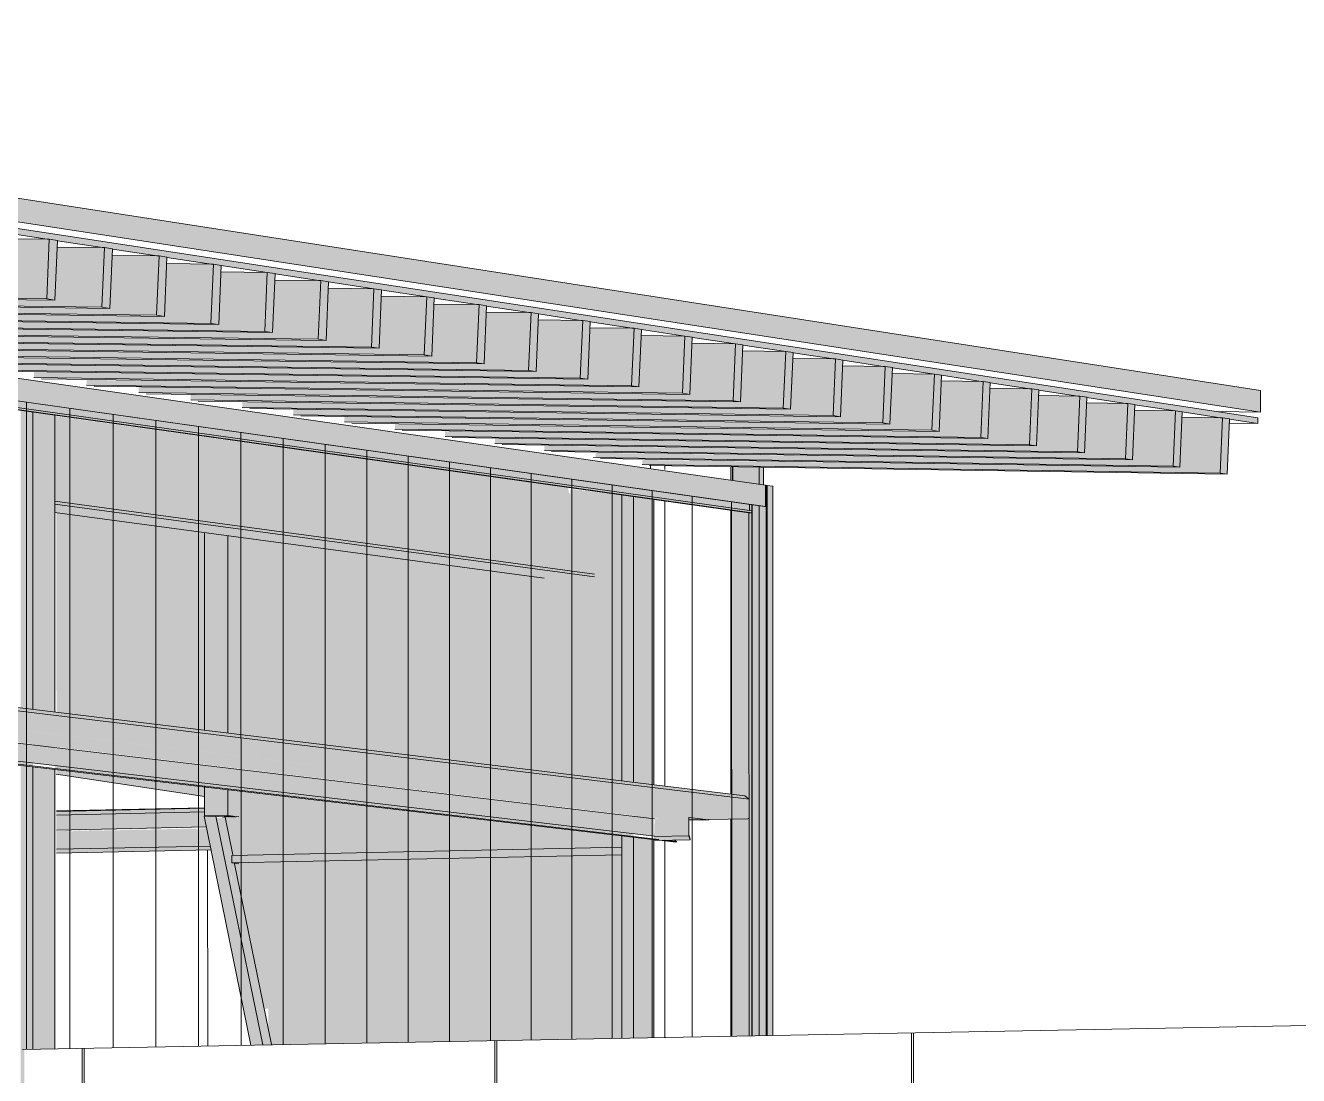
# Model space of a CAD drawing. Header units: inches. Extents: x 31155.6 to 31160.43, y 58.98 to 66.18.
# Drawn here: x 31156.58686 to 31156.62091, y 59.20613 to 59.23423 of the extents above; entities that cross this region are included whole.
import ezdxf

# ---------------------------------------------------------------- set-up
doc = ezdxf.new("R2010")
doc.units = ezdxf.units.IN
doc.header["$MEASUREMENT"] = 0
for name, color, linetype, lineweight in [('A-CLNG', 13, 'Continuous', 13), ('A-GLAZ-CURT', 52, 'Continuous', 9), ('A-GLAZ-CWMG', 51, 'Continuous', 9), ('A-ROOF', 132, 'Continuous', 13), ('A-WALL', 113, 'Continuous', 13), ('A-WALL-PATT', 111, 'Continuous', 13), ('L-SITE-WALL', 31, 'Continuous', 13), ('S-BEAM', 12, 'Continuous', 9)]:
    doc.layers.add(name, color=color, linetype=linetype, lineweight=lineweight)

# ---------------------------------------------------------------- blocks, each defined once
blk = doc.blocks.new('FP_11-Looking North East')
at = {"layer": 'A-WALL-PATT', "lineweight": 9}
for p, q in [((31156.586887, 59.206832), (31156.586885, 59.224153)), ((31156.588047, 59.206854), (31156.588046, 59.223989)), ((31156.589201, 59.206875), (31156.589199, 59.223826)), ((31156.590348, 59.206897), (31156.590346, 59.223664)), ((31156.591489, 59.206919), (31156.591487, 59.223503)), ((31156.592623, 59.20694), (31156.592621, 59.223342)), ((31156.59375, 59.206961), (31156.593749, 59.223183)), ((31156.594872, 59.206982), (31156.59487, 59.223024)), ((31156.595987, 59.207004), (31156.595985, 59.222867)), ((31156.597096, 59.207024), (31156.597094, 59.22271)), ((31156.598199, 59.207045), (31156.598197, 59.222554)), ((31156.599295, 59.207066), (31156.599294, 59.222399)), ((31156.600386, 59.207087), (31156.600384, 59.222245)), ((31156.601471, 59.207107), (31156.601469, 59.222091)), ((31156.602549, 59.207127), (31156.602548, 59.221939)), ((31156.603622, 59.207148), (31156.60362, 59.221787)), ((31156.604689, 59.207168), (31156.604687, 59.221636)), ((31156.60575, 59.207188), (31156.605748, 59.221486))]:
    blk.add_line(p, q, dxfattribs=at)
blk = doc.blocks.new('FP_19-Looking North East')
at = {"layer": 'A-WALL-PATT', "lineweight": 9}
for p, q in [((31156.610559, 59.196506), (31156.610558, 59.207271)), ((31156.610617, 59.196451), (31156.610616, 59.207272)), ((31156.59941, 59.196297), (31156.599409, 59.207063)), ((31156.599467, 59.196354), (31156.599466, 59.207064)), ((31156.588374, 59.196201), (31156.588373, 59.206856)), ((31156.588431, 59.196147), (31156.588429, 59.206858))]:
    blk.add_line(p, q, dxfattribs=at)
blk = doc.blocks.new('FP_21-Looking North East')
at = {"layer": 'A-WALL-PATT', "lineweight": 9}
for p, q in [((31156.603957, 59.222347), (31156.603957, 59.222448)), ((31156.603958, 59.213878), (31156.603957, 59.221507)), ((31156.603958, 59.207155), (31156.603958, 59.212409)), ((31156.591731, 59.206926), (31156.59173, 59.212171))]:
    blk.add_line(p, q, dxfattribs=at)

msp = doc.modelspace()

# ---------------------------------------------------------------- hatches: boundary and pattern name
at = {"layer": 'A-GLAZ-CWMG'}
for points in [[(31156.606224, 59.221201), (31156.606224, 59.221415), (31156.247155, 59.272212), (31156.247155, 59.273131), (31156.247019, 59.273151), (31156.247021, 59.27179), (31156.605113, 59.221357)], [(31156.606655, 59.221358), (31156.606654, 59.221931), (31156.247176, 59.273293), (31156.247176, 59.272188), (31156.606499, 59.22138)], [(31156.606284, 59.221189), (31156.606284, 59.22124), (31156.247019, 59.271882), (31156.247021, 59.271785), (31156.605095, 59.221357)], [(31156.606485, 59.221955), (31156.606485, 59.222411), (31156.605729, 59.222417), (31156.605729, 59.222064), (31156.606285, 59.221984)], [(31156.605797, 59.222054), (31156.605797, 59.222421), (31156.605757, 59.222417), (31156.605757, 59.222059)], [(31156.606582, 59.221941), (31156.606582, 59.22241), (31156.606017, 59.222417), (31156.606017, 59.222022), (31156.6065, 59.221953)], [(31156.606598, 59.221939), (31156.606598, 59.22241), (31156.606485, 59.222411), (31156.6065, 59.221953)], [(31156.606416, 59.2072), (31156.606805, 59.207208), (31156.606804, 59.22189), (31156.606655, 59.221898), (31156.606624, 59.221358), (31156.606414, 59.221357), (31156.606416, 59.207652)], [(31156.606698, 59.207206), (31156.60685, 59.207209), (31156.606848, 59.221903), (31156.606697, 59.221924), (31156.606698, 59.207652)], [(31156.606805, 59.207208), (31156.606833, 59.207208), (31156.606804, 59.221902), (31156.606804, 59.22189), (31156.606805, 59.207652)], [(31156.606211, 59.221188), (31156.606227, 59.221198), (31156.60554, 59.221282)], [(31156.60573, 59.207188), (31156.606486, 59.207202), (31156.606485, 59.221378), (31156.606224, 59.221415), (31156.606224, 59.221249), (31156.606285, 59.22124), (31156.606285, 59.22119), (31156.606119, 59.221201), (31156.605729, 59.221256), (31156.60573, 59.213662), (31156.606103, 59.213617), (31156.606223, 59.213522), (31156.606212, 59.213017), (31156.606184, 59.213005), (31156.60573, 59.212996), (31156.60573, 59.207652)], [(31156.606228, 59.207197), (31156.606416, 59.2072), (31156.606414, 59.221388), (31156.606227, 59.221414), (31156.606228, 59.207652)], [(31156.606628, 59.221357), (31156.606499, 59.22138), (31156.606499, 59.221376)], [(31156.606002, 59.207193), (31156.606015, 59.207193), (31156.606002, 59.207652)], [(31156.606286, 59.207198), (31156.606299, 59.207198), (31156.606286, 59.207652)], [(31156.606672, 59.207205), (31156.606698, 59.207206), (31156.606672, 59.207652)]]:
    msp.add_hatch(color=256, dxfattribs=at).paths.add_polyline_path(points, flags=0)
h = msp.add_hatch(color=256, dxfattribs=at)
h.paths.add_polyline_path([(31156.605759, 59.207188), (31156.605798, 59.207189), (31156.605798, 59.212997), (31156.605758, 59.212996), (31156.605759, 59.207652)], flags=0)
h.paths.add_polyline_path([(31156.605797, 59.213654), (31156.605797, 59.221246), (31156.605758, 59.221252), (31156.605758, 59.213659)], flags=0)
h = msp.add_hatch(color=256, dxfattribs=at)
h.paths.add_polyline_path([(31156.606018, 59.207193), (31156.606213, 59.207197), (31156.606185, 59.213005), (31156.606018, 59.213002), (31156.606018, 59.207652)], flags=0)
h.paths.add_polyline_path([(31156.606416, 59.2072), (31156.606583, 59.207204), (31156.606582, 59.221364), (31156.606414, 59.221357), (31156.606416, 59.207652)], flags=0)
h.paths.add_polyline_path([(31156.606212, 59.213531), (31156.606198, 59.22119), (31156.606017, 59.221188), (31156.606018, 59.213627), (31156.606104, 59.213617), (31156.606211, 59.213532)], flags=0)
h = msp.add_hatch(color=256, dxfattribs=at)
h.paths.add_polyline_path([(31156.606212, 59.207197), (31156.606286, 59.207198), (31156.606284, 59.221189), (31156.606211, 59.221188), (31156.606212, 59.207652)], flags=0)
h.paths.add_polyline_path([(31156.606284, 59.22124), (31156.606284, 59.221406), (31156.606224, 59.221415), (31156.606224, 59.221249)], flags=0)
at = {"layer": 'A-ROOF'}
for points in [[(31156.619891, 59.223884), (31156.619891, 59.224468), (31156.264641, 59.279435), (31156.264641, 59.278296), (31156.615251, 59.224595)], [(31156.619822, 59.223582), (31156.619822, 59.223734), (31156.265945, 59.277783), (31156.265945, 59.277486), (31156.615252, 59.224278)]]:
    msp.add_hatch(color=256, dxfattribs=at).paths.add_polyline_path(points, flags=0)
at = {"layer": 'A-WALL', "transparency": 33554573}
msp.add_hatch(color=256, dxfattribs=at).paths.add_polyline_path([(31156.606575, 59.221942), (31156.606575, 59.22241), (31156.60649, 59.222411), (31156.6065, 59.221953)], flags=0)
at = {"layer": 'S-BEAM'}
h = msp.add_hatch(color=256, dxfattribs=at)
h.paths.add_polyline_path([(31156.601396, 59.221716), (31156.601381, 59.221822), (31156.601377, 59.22185), (31156.601374, 59.221871), (31156.587645, 59.223783), (31156.587652, 59.223645), (31156.600729, 59.221809)], flags=0)
h.paths.add_polyline_path([(31156.585316, 59.223974), (31156.585361, 59.224078), (31156.585431, 59.224116), (31156.569994, 59.226267), (31156.570002, 59.226124), (31156.584543, 59.224082)], flags=0)
h.paths.add_polyline_path([(31156.567566, 59.226466), (31156.567611, 59.226573), (31156.567686, 59.226615), (31156.55074, 59.228977), (31156.550747, 59.228828), (31156.566972, 59.226549)], flags=0)
h.paths.add_polyline_path([(31156.548204, 59.229185), (31156.548251, 59.229297), (31156.548328, 59.229341), (31156.529652, 59.231942), (31156.52966, 59.231789), (31156.547898, 59.229228)], flags=0)
h.paths.add_polyline_path([(31156.526999, 59.232162), (31156.52703, 59.232257), (31156.52712, 59.232325), (31156.527128, 59.232326), (31156.506457, 59.23521), (31156.506464, 59.235046), (31156.526663, 59.232209)], flags=0)
h.paths.add_polyline_path([(31156.503675, 59.235437), (31156.503709, 59.23554), (31156.503777, 59.235597), (31156.503808, 59.235609), (31156.480821, 59.238818), (31156.480828, 59.238645), (31156.503304, 59.235489)], flags=0)
h.paths.add_polyline_path([(31156.477897, 59.239057), (31156.477912, 59.239126), (31156.47792, 59.239149), (31156.478006, 59.239227), (31156.478035, 59.239238), (31156.452338, 59.242827), (31156.452345, 59.242645), (31156.477346, 59.239134)], flags=0)
h.paths.add_polyline_path([(31156.449256, 59.243079), (31156.449298, 59.243199), (31156.449374, 59.24326), (31156.449401, 59.24327), (31156.420505, 59.247308), (31156.420512, 59.247115), (31156.44845, 59.243192)], flags=0)
h.paths.add_polyline_path([(31156.417249, 59.247573), (31156.417295, 59.247704), (31156.417375, 59.247767), (31156.417399, 59.247776), (31156.384696, 59.25237), (31156.384702, 59.252143), (31156.416736, 59.247645)], flags=0)
h.paths.add_polyline_path([(31156.381243, 59.252629), (31156.38127, 59.252738), (31156.381343, 59.25282), (31156.3814, 59.252845), (31156.344115, 59.258086), (31156.34412, 59.257841), (31156.380664, 59.25271)], flags=0)
h.paths.add_polyline_path([(31156.34044, 59.258358), (31156.340468, 59.258474), (31156.340544, 59.258562), (31156.340604, 59.258589), (31156.29774, 59.264619), (31156.297744, 59.264353), (31156.339782, 59.258451)], flags=0)
h.paths.add_polyline_path([(31156.293813, 59.264905), (31156.293842, 59.26503), (31156.293922, 59.265124), (31156.293984, 59.265154), (31156.247024, 59.271762), (31156.247025, 59.271475), (31156.293057, 59.265011)], flags=0)
h = msp.add_hatch(color=256, dxfattribs=at)
h.paths.add_polyline_path([(31156.601429, 59.219672), (31156.601429, 59.221711), (31156.587645, 59.223646), (31156.587652, 59.221535), (31156.597723, 59.220173)], flags=0)
h.paths.add_polyline_path([(31156.585316, 59.221851), (31156.585316, 59.223974), (31156.569994, 59.226125), (31156.570002, 59.223922), (31156.581693, 59.222341)], flags=0)
h.paths.add_polyline_path([(31156.567567, 59.224251), (31156.567566, 59.226466), (31156.55074, 59.228829), (31156.550747, 59.226526), (31156.566972, 59.224332)], flags=0)
h.paths.add_polyline_path([(31156.548205, 59.226869), (31156.548204, 59.229185), (31156.529652, 59.23179), (31156.52966, 59.229377), (31156.546209, 59.227139)], flags=0)
h.paths.add_polyline_path([(31156.526999, 59.229737), (31156.526999, 59.232162), (31156.506457, 59.235047), (31156.506464, 59.232514), (31156.523058, 59.23027)], flags=0)
h.paths.add_polyline_path([(31156.503675, 59.232891), (31156.503675, 59.235437), (31156.480821, 59.238646), (31156.480828, 59.23598), (31156.501109, 59.233238)], flags=0)
h.paths.add_polyline_path([(31156.477897, 59.236377), (31156.477897, 59.239057), (31156.452338, 59.242646), (31156.452345, 59.239832), (31156.475281, 59.23673)], flags=0)
h.paths.add_polyline_path([(31156.449256, 59.240249), (31156.449256, 59.243079), (31156.420506, 59.247116), (31156.420512, 59.244136), (31156.44845, 59.240358)], flags=0)
h.paths.add_polyline_path([(31156.417249, 59.244577), (31156.417249, 59.247573), (31156.384696, 59.252144), (31156.384702, 59.248978), (31156.413361, 59.245103)], flags=0)
h.paths.add_polyline_path([(31156.381243, 59.249446), (31156.381243, 59.252629), (31156.344115, 59.257842), (31156.34412, 59.254466), (31156.378284, 59.249846)], flags=0)
h.paths.add_polyline_path([(31156.34044, 59.254964), (31156.34044, 59.258358), (31156.29774, 59.264354), (31156.297744, 59.260737), (31156.338837, 59.25518)], flags=0)
h.paths.add_polyline_path([(31156.293813, 59.261268), (31156.293813, 59.264905), (31156.247024, 59.271475), (31156.247025, 59.267595), (31156.290647, 59.261697)], flags=0)
h = msp.add_hatch(color=256, dxfattribs=at)
h.paths.add_polyline_path([(31156.602116, 59.219469), (31156.602116, 59.219546), (31156.587643, 59.221501), (31156.587651, 59.221421), (31156.597722, 59.220062)], flags=0)
h.paths.add_polyline_path([(31156.58599, 59.221645), (31156.58599, 59.221725), (31156.569993, 59.223886), (31156.57, 59.223803), (31156.580835, 59.222341)], flags=0)
h.paths.add_polyline_path([(31156.568264, 59.224037), (31156.568264, 59.22412), (31156.550738, 59.226488), (31156.550745, 59.226401), (31156.56697, 59.224212)], flags=0)
h.paths.add_polyline_path([(31156.548927, 59.226646), (31156.548927, 59.226733), (31156.529651, 59.229338), (31156.529658, 59.229246), (31156.545278, 59.227139)], flags=0)
h.paths.add_polyline_path([(31156.527748, 59.229504), (31156.527748, 59.229595), (31156.506455, 59.232473), (31156.506462, 59.232376), (31156.527504, 59.229537)], flags=0)
h.paths.add_polyline_path([(31156.504453, 59.232648), (31156.504453, 59.232743), (31156.480819, 59.235937), (31156.480826, 59.235836), (31156.501107, 59.233099)], flags=0)
h.paths.add_polyline_path([(31156.478705, 59.236122), (31156.478705, 59.236222), (31156.452336, 59.239786), (31156.452343, 59.239679), (31156.474774, 59.236652)], flags=0)
h.paths.add_polyline_path([(31156.450098, 59.239982), (31156.450098, 59.240088), (31156.420504, 59.244087), (31156.42051, 59.243975), (31156.448449, 59.240205)], flags=0)
h.paths.add_polyline_path([(31156.418126, 59.244296), (31156.418126, 59.244409), (31156.384695, 59.248926), (31156.384701, 59.248807), (31156.417745, 59.244348)], flags=0)
h.paths.add_polyline_path([(31156.382158, 59.24915), (31156.382158, 59.249269), (31156.344114, 59.25441), (31156.344119, 59.254283), (31156.378282, 59.249673)], flags=0)
h.paths.add_polyline_path([(31156.341395, 59.25465), (31156.341395, 59.254778), (31156.297739, 59.260676), (31156.297743, 59.260541), (31156.338836, 59.254996)], flags=0)
h.paths.add_polyline_path([(31156.294811, 59.260936), (31156.294811, 59.261073), (31156.247023, 59.267531), (31156.247024, 59.267385), (31156.290646, 59.261498)], flags=0)
h = msp.add_hatch(color=256, dxfattribs=at)
h.paths.add_polyline_path([(31156.601432, 59.219638), (31156.601429, 59.219672), (31156.587645, 59.221536), (31156.587652, 59.221501), (31156.597723, 59.22014)], flags=0)
h.paths.add_polyline_path([(31156.585321, 59.221816), (31156.585316, 59.221851), (31156.569995, 59.223891), (31156.570002, 59.223886), (31156.581432, 59.222341)], flags=0)
h.paths.add_polyline_path([(31156.567572, 59.224214), (31156.567567, 59.224251), (31156.55074, 59.226497), (31156.550747, 59.226488), (31156.566972, 59.224295)], flags=0)
h.paths.add_polyline_path([(31156.54821, 59.226831), (31156.548205, 59.226869), (31156.529653, 59.22935), (31156.52966, 59.229337), (31156.545926, 59.227139)], flags=0)
h.paths.add_polyline_path([(31156.527005, 59.229696), (31156.526999, 59.229737), (31156.506457, 59.232489), (31156.506464, 59.232472), (31156.523058, 59.230229)], flags=0)
h.paths.add_polyline_path([(31156.503681, 59.232848), (31156.503675, 59.232891), (31156.480821, 59.235958), (31156.480828, 59.235936), (31156.501109, 59.233196)], flags=0)
h.paths.add_polyline_path([(31156.477903, 59.236332), (31156.477897, 59.236377), (31156.452338, 59.239812), (31156.452345, 59.239785), (31156.474953, 59.23673)], flags=0)
h.paths.add_polyline_path([(31156.449262, 59.240202), (31156.449256, 59.240249), (31156.420506, 59.24412), (31156.420512, 59.244087), (31156.44845, 59.240312)], flags=0)
h.paths.add_polyline_path([(31156.417255, 59.244527), (31156.417249, 59.244577), (31156.384696, 59.248965), (31156.384702, 59.248926), (31156.413361, 59.245053)], flags=0)
h.paths.add_polyline_path([(31156.38125, 59.249393), (31156.381243, 59.249446), (31156.344115, 59.254457), (31156.34412, 59.25441), (31156.378284, 59.249794)], flags=0)
h.paths.add_polyline_path([(31156.340447, 59.254907), (31156.34044, 59.254964), (31156.29774, 59.260732), (31156.297748, 59.260677), (31156.338837, 59.255124)], flags=0)
h.paths.add_polyline_path([(31156.29382, 59.261208), (31156.293813, 59.261268), (31156.247024, 59.267595), (31156.247025, 59.267531), (31156.290647, 59.261636)], flags=0)
h = msp.add_hatch(color=256, dxfattribs=at)
h.paths.add_polyline_path([(31156.60073, 59.219441), (31156.602081, 59.219474), (31156.587643, 59.221422), (31156.587654, 59.221198), (31156.597725, 59.219845)], flags=0)
h.paths.add_polyline_path([(31156.584593, 59.221609), (31156.58599, 59.221645), (31156.569993, 59.223804), (31156.570004, 59.22357), (31156.580152, 59.222206)], flags=0)
h.paths.add_polyline_path([(31156.566974, 59.223977), (31156.566973, 59.224002), (31156.568264, 59.224037), (31156.550738, 59.226402), (31156.550749, 59.226158), (31156.562582, 59.224568)], flags=0)
h.paths.add_polyline_path([(31156.54743, 59.226604), (31156.548927, 59.226646), (31156.529651, 59.229247), (31156.529661, 59.228992), (31156.545014, 59.226928)], flags=0)
h.paths.add_polyline_path([(31156.526196, 59.229457), (31156.527748, 59.229504), (31156.506455, 59.232377), (31156.506466, 59.232109), (31156.525603, 59.229537)], flags=0)
h.paths.add_polyline_path([(31156.502841, 59.232596), (31156.504453, 59.232648), (31156.480819, 59.235837), (31156.48083, 59.235554), (31156.501111, 59.232829)], flags=0)
h.paths.add_polyline_path([(31156.47703, 59.236065), (31156.478705, 59.236122), (31156.452336, 59.23968), (31156.452346, 59.239382), (31156.474778, 59.236368)], flags=0)
h.paths.add_polyline_path([(31156.448452, 59.239905), (31156.448452, 59.239922), (31156.450098, 59.239982), (31156.420504, 59.243975), (31156.420514, 59.24366), (31156.444065, 59.240495)], flags=0)
h.paths.add_polyline_path([(31156.416308, 59.244225), (31156.418126, 59.244296), (31156.384695, 59.248807), (31156.384704, 59.248473), (31156.413362, 59.244621)], flags=0)
h.paths.add_polyline_path([(31156.380262, 59.24907), (31156.382158, 59.24915), (31156.344114, 59.254283), (31156.344122, 59.253926), (31156.378285, 59.249335)], flags=0)
h.paths.add_polyline_path([(31156.339416, 59.254559), (31156.341395, 59.25465), (31156.297739, 59.260541), (31156.297745, 59.260159), (31156.338839, 59.254636)], flags=0)
h.paths.add_polyline_path([(31156.292743, 59.260831), (31156.294811, 59.260936), (31156.247023, 59.267385), (31156.247026, 59.266975), (31156.290648, 59.261113)], flags=0)
for points in [[(31156.606223, 59.213522), (31156.606103, 59.213617), (31156.406082, 59.237865), (31156.406088, 59.237743), (31156.605449, 59.213616)], [(31156.606223, 59.213044), (31156.606223, 59.213522), (31156.406082, 59.237744), (31156.406088, 59.237018), (31156.602106, 59.213537)], [(31156.606184, 59.213005), (31156.606223, 59.213044), (31156.406082, 59.237006), (31156.406088, 59.236952), (31156.60541, 59.213098)], [(31156.603687, 59.212535), (31156.60367, 59.213005), (31156.406087, 59.236499), (31156.406092, 59.235793), (31156.602053, 59.212727)], [(31156.587427, 59.226913), (31156.587495, 59.228506), (31156.587452, 59.228513), (31156.586223, 59.228527), (31156.586162, 59.227101), (31156.570925, 59.227293), (31156.570925, 59.227122), (31156.58584, 59.226933)], [(31156.587642, 59.226881), (31156.58771, 59.228479), (31156.587495, 59.228512), (31156.587427, 59.226913)], [(31156.588901, 59.226694), (31156.588968, 59.228281), (31156.588888, 59.228289), (31156.587706, 59.228303), (31156.587645, 59.226881), (31156.572446, 59.227074), (31156.572446, 59.226904), (31156.588888, 59.226694)], [(31156.590364, 59.226477), (31156.590431, 59.228059), (31156.590388, 59.228065), (31156.589178, 59.22808), (31156.589117, 59.226663), (31156.573957, 59.226857), (31156.573957, 59.226688), (31156.589185, 59.226492)], [(31156.589114, 59.226662), (31156.589182, 59.228255), (31156.588969, 59.228288), (31156.588901, 59.226694)], [(31156.590575, 59.226446), (31156.590643, 59.228033), (31156.590432, 59.228065), (31156.590364, 59.226477)], [(31156.591816, 59.226261), (31156.591884, 59.227837), (31156.591841, 59.227844), (31156.590639, 59.227859), (31156.590579, 59.226446), (31156.575457, 59.226641), (31156.575457, 59.226473), (31156.590646, 59.226277)], [(31156.592026, 59.22623), (31156.592094, 59.227812), (31156.591884, 59.227844), (31156.591816, 59.226261)], [(31156.593258, 59.226047), (31156.593325, 59.227618), (31156.593283, 59.227624), (31156.59209, 59.227639), (31156.59203, 59.226231), (31156.576947, 59.226426), (31156.576947, 59.22626), (31156.592097, 59.226063)], [(31156.59469, 59.225835), (31156.594757, 59.2274), (31156.594714, 59.227406), (31156.59353, 59.227421), (31156.59347, 59.226017), (31156.578426, 59.226213), (31156.578426, 59.226049), (31156.593537, 59.22585)], [(31156.593467, 59.226017), (31156.593534, 59.227592), (31156.593326, 59.227624), (31156.593281, 59.226044)], [(31156.594897, 59.225804), (31156.594964, 59.227374), (31156.594757, 59.227406), (31156.59469, 59.225835)], [(31156.596112, 59.225624), (31156.596178, 59.227183), (31156.596136, 59.22719), (31156.59496, 59.227204), (31156.594901, 59.225805), (31156.579894, 59.226002), (31156.579894, 59.225838), (31156.594968, 59.225639)], [(31156.597523, 59.225415), (31156.59759, 59.226968), (31156.597547, 59.226975), (31156.59638, 59.226989), (31156.596321, 59.225594), (31156.581352, 59.225792), (31156.581352, 59.22563), (31156.596387, 59.22543)], [(31156.596317, 59.225594), (31156.596384, 59.227158), (31156.596179, 59.227189), (31156.596112, 59.225624)], [(31156.598925, 59.225207), (31156.598991, 59.226755), (31156.598949, 59.226761), (31156.59779, 59.226776), (31156.597731, 59.225385), (31156.5828, 59.225584), (31156.5828, 59.225423), (31156.597797, 59.225222)], [(31156.597727, 59.225384), (31156.597794, 59.226943), (31156.59759, 59.226974), (31156.597523, 59.225415), (31156.597675, 59.225392)], [(31156.599127, 59.225177), (31156.599194, 59.22673), (31156.598991, 59.226761), (31156.598925, 59.225207)], [(31156.600316, 59.225), (31156.600382, 59.226543), (31156.60034, 59.226549), (31156.59919, 59.226564), (31156.599131, 59.225177), (31156.584238, 59.225377), (31156.584238, 59.225217), (31156.599197, 59.225015)], [(31156.601698, 59.224795), (31156.601764, 59.226332), (31156.601722, 59.226339), (31156.60058, 59.226354), (31156.600521, 59.224971), (31156.585665, 59.225171), (31156.585665, 59.225013), (31156.600587, 59.22481)], [(31156.600517, 59.22497), (31156.600584, 59.226518), (31156.600383, 59.226549), (31156.600316, 59.225)], [(31156.601898, 59.224766), (31156.601964, 59.226308), (31156.601764, 59.226338), (31156.601698, 59.224795)], [(31156.60307, 59.224592), (31156.603136, 59.226123), (31156.603094, 59.22613), (31156.60196, 59.226145), (31156.601901, 59.224766), (31156.587083, 59.224967), (31156.587083, 59.22481), (31156.602071, 59.224605)], [(31156.603269, 59.224562), (31156.603334, 59.226099), (31156.603136, 59.226129), (31156.60307, 59.224592)], [(31156.604433, 59.224389), (31156.604498, 59.225916), (31156.604456, 59.225922), (31156.603331, 59.225937), (31156.603272, 59.224563), (31156.588491, 59.224747), (31156.588491, 59.224608), (31156.603533, 59.224402)], [(31156.605786, 59.224189), (31156.605851, 59.22571), (31156.605809, 59.225716), (31156.604692, 59.225731), (31156.604633, 59.224361), (31156.589889, 59.224563), (31156.589889, 59.224408), (31156.604257, 59.22421)], [(31156.60463, 59.22436), (31156.604695, 59.225892), (31156.604499, 59.225922), (31156.604433, 59.224389)], [(31156.605982, 59.22416), (31156.606047, 59.225686), (31156.605851, 59.225716), (31156.605786, 59.224189)], [(31156.60713, 59.223989), (31156.607195, 59.225505), (31156.607153, 59.225512), (31156.606043, 59.225526), (31156.605985, 59.22416), (31156.591278, 59.224362), (31156.591278, 59.22421), (31156.606465, 59.223999)], [(31156.608464, 59.223791), (31156.608529, 59.225302), (31156.608487, 59.225308), (31156.607386, 59.225323), (31156.607327, 59.223961), (31156.592657, 59.224161), (31156.592657, 59.224012), (31156.606469, 59.223819)], [(31156.607324, 59.22396), (31156.607389, 59.225481), (31156.607195, 59.225511), (31156.60713, 59.223989)], [(31156.608657, 59.223763), (31156.608722, 59.225278), (31156.608529, 59.225308), (31156.608464, 59.223791)], [(31156.609789, 59.223595), (31156.609854, 59.2251), (31156.609813, 59.225106), (31156.608719, 59.225121), (31156.60866, 59.223763), (31156.594026, 59.223962), (31156.594026, 59.223816), (31156.608725, 59.22361)], [(31156.609981, 59.223566), (31156.610046, 59.225077), (31156.609854, 59.225106), (31156.609789, 59.223595)], [(31156.611106, 59.223399), (31156.61117, 59.2249), (31156.611129, 59.224906), (31156.610042, 59.224921), (31156.609984, 59.223567), (31156.595387, 59.223764), (31156.595387, 59.223622), (31156.610049, 59.223414)], [(31156.612413, 59.223205), (31156.612477, 59.2247), (31156.612436, 59.224707), (31156.611357, 59.224721), (31156.611299, 59.223371), (31156.596738, 59.223568), (31156.596738, 59.223428), (31156.611364, 59.22322)], [(31156.611296, 59.223371), (31156.611361, 59.224876), (31156.61117, 59.224905), (31156.611106, 59.223399)], [(31156.612602, 59.223177), (31156.612666, 59.224677), (31156.612477, 59.224706), (31156.612413, 59.223205)], [(31156.613711, 59.223013), (31156.613775, 59.224503), (31156.613734, 59.224509), (31156.612663, 59.224524), (31156.612605, 59.223178), (31156.59808, 59.223373), (31156.59808, 59.223236), (31156.61267, 59.223028)], [(31156.615001, 59.222821), (31156.615065, 59.224306), (31156.615024, 59.224313), (31156.61396, 59.224327), (31156.613902, 59.222985), (31156.599413, 59.223179), (31156.599413, 59.223046), (31156.613966, 59.222836)], [(31156.613899, 59.222985), (31156.613963, 59.22448), (31156.613776, 59.224508), (31156.613711, 59.223013)], [(31156.615187, 59.222794), (31156.615251, 59.224284), (31156.615065, 59.224312), (31156.615001, 59.222821)], [(31156.616281, 59.222631), (31156.616345, 59.224111), (31156.616304, 59.224118), (31156.615248, 59.224132), (31156.61519, 59.222794), (31156.600737, 59.222986), (31156.600737, 59.222856), (31156.615255, 59.222646)], [(31156.617554, 59.222443), (31156.617617, 59.223918), (31156.617576, 59.223924), (31156.616527, 59.223938), (31156.61647, 59.222604), (31156.602112, 59.222795), (31156.602112, 59.222667), (31156.616534, 59.222457)], [(31156.616466, 59.222604), (31156.616531, 59.224089), (31156.616345, 59.224117), (31156.616281, 59.222631)], [(31156.617737, 59.222415), (31156.617801, 59.223895), (31156.617617, 59.223923), (31156.617554, 59.222443)], [(31156.618817, 59.222255), (31156.618881, 59.223725), (31156.61884, 59.223731), (31156.617798, 59.223746), (31156.617741, 59.222416), (31156.603358, 59.222605), (31156.603358, 59.222481), (31156.617804, 59.22227)], [(31156.619, 59.222228), (31156.619063, 59.223703), (31156.618881, 59.223731), (31156.618817, 59.222255)], [(31156.587684, 59.213103), (31156.59165, 59.213189), (31156.591649, 59.213283), (31156.587684, 59.213197)], [(31156.587684, 59.212697), (31156.591699, 59.212783), (31156.59165, 59.213069), (31156.59165, 59.21309), (31156.59164, 59.213189), (31156.587684, 59.213103), (31156.587684, 59.212728)], [(31156.592498, 59.213044), (31156.592391, 59.213076), (31156.592267, 59.21309), (31156.592095, 59.213059), (31156.592224, 59.213044)], [(31156.604604, 59.212964), (31156.60513, 59.212975), (31156.604603, 59.213037)], [(31156.60513, 59.212975), (31156.60513, 59.212983), (31156.605076, 59.212982)], [(31156.592378, 59.21182), (31156.602865, 59.212039), (31156.602865, 59.212241), (31156.592378, 59.212021)]]:
    msp.add_hatch(color=256, dxfattribs=at).paths.add_polyline_path(points, flags=0)
h = msp.add_hatch(color=256, dxfattribs=at)
h.paths.add_polyline_path([(31156.6046, 59.213195), (31156.406082, 59.236953), (31156.406092, 59.236525), (31156.603815, 59.213005), (31156.604603, 59.213022)], flags=0)
h.paths.add_polyline_path([(31156.604604, 59.212972), (31156.606184, 59.213005), (31156.6046, 59.213195), (31156.604601, 59.213121)], flags=0)
h = msp.add_hatch(color=256, dxfattribs=at)
h.paths.add_polyline_path([(31156.604272, 59.212391), (31156.604218, 59.212434), (31156.604161, 59.212404)], flags=0)
h.paths.add_polyline_path([(31156.603799, 59.212446), (31156.603664, 59.212537), (31156.60367, 59.212462)], flags=0)
h.paths.add_polyline_path([(31156.603124, 59.212526), (31156.603123, 59.212601), (31156.587641, 59.214424), (31156.587647, 59.214344), (31156.603123, 59.212526)], flags=0)
h.paths.add_polyline_path([(31156.587055, 59.214414), (31156.587054, 59.214493), (31156.56999, 59.216501), (31156.569996, 59.216419), (31156.587054, 59.214414)], flags=0)
h.paths.add_polyline_path([(31156.569353, 59.216494), (31156.569352, 59.216576), (31156.550735, 59.218767), (31156.550742, 59.218681), (31156.569352, 59.216494)], flags=0)
h.paths.add_polyline_path([(31156.550039, 59.218764), (31156.550038, 59.21885), (31156.529648, 59.22125), (31156.529654, 59.221159), (31156.550038, 59.218764)], flags=0)
h.paths.add_polyline_path([(31156.528883, 59.22125), (31156.528883, 59.22134), (31156.506453, 59.22398), (31156.506459, 59.223885), (31156.528882, 59.22125)], flags=0)
h.paths.add_polyline_path([(31156.50561, 59.223985), (31156.505609, 59.224079), (31156.480817, 59.226997), (31156.480823, 59.226898), (31156.505609, 59.223985)], flags=0)
h.paths.add_polyline_path([(31156.479883, 59.227008), (31156.479882, 59.227107), (31156.452334, 59.23035), (31156.45234, 59.230245), (31156.479882, 59.227008)], flags=0)
h.paths.add_polyline_path([(31156.451293, 59.230368), (31156.451293, 59.230472), (31156.420502, 59.234097), (31156.420507, 59.233985), (31156.451292, 59.230368)], flags=0)
h.paths.add_polyline_path([(31156.419335, 59.234123), (31156.419334, 59.234234), (31156.406087, 59.235793), (31156.406092, 59.235679), (31156.419334, 59.234123)], flags=0)
h = msp.add_hatch(color=256, dxfattribs=at)
h.paths.add_polyline_path([(31156.603124, 59.21307), (31156.603123, 59.213088), (31156.603123, 59.21307)], flags=0)
h.paths.add_polyline_path([(31156.587055, 59.214981), (31156.587054, 59.214999), (31156.587054, 59.214981)], flags=0)
h.paths.add_polyline_path([(31156.569353, 59.217086), (31156.569352, 59.217105), (31156.569352, 59.217086)], flags=0)
h.paths.add_polyline_path([(31156.550039, 59.219382), (31156.550038, 59.219402), (31156.550038, 59.219382)], flags=0)
h.paths.add_polyline_path([(31156.528884, 59.221898), (31156.528883, 59.221919), (31156.528883, 59.221898)], flags=0)
h.paths.add_polyline_path([(31156.50561, 59.224665), (31156.505609, 59.224687), (31156.505609, 59.224665)], flags=0)
h.paths.add_polyline_path([(31156.479883, 59.227724), (31156.479882, 59.227747), (31156.479882, 59.227724)], flags=0)
h.paths.add_polyline_path([(31156.451293, 59.231124), (31156.451292, 59.231148), (31156.451293, 59.231124)], flags=0)
h.paths.add_polyline_path([(31156.419335, 59.234924), (31156.419334, 59.23495), (31156.419334, 59.234924)], flags=0)
h = msp.add_hatch(color=256, dxfattribs=at)
h.paths.add_polyline_path([(31156.604258, 59.212374), (31156.604272, 59.212391), (31156.603815, 59.212426)], flags=0)
h.paths.add_polyline_path([(31156.603784, 59.212429), (31156.603799, 59.212446), (31156.60367, 59.212443)], flags=0)
h.paths.add_polyline_path([(31156.603124, 59.212507), (31156.603123, 59.212526), (31156.603123, 59.212507)], flags=0)
h.paths.add_polyline_path([(31156.587055, 59.214394), (31156.587054, 59.214414), (31156.587054, 59.214394)], flags=0)
h.paths.add_polyline_path([(31156.569353, 59.216474), (31156.569352, 59.216494), (31156.569352, 59.216474)], flags=0)
h.paths.add_polyline_path([(31156.550039, 59.218742), (31156.550038, 59.218764), (31156.550038, 59.218742)], flags=0)
h.paths.add_polyline_path([(31156.528883, 59.221227), (31156.528882, 59.22125), (31156.528882, 59.221227)], flags=0)
h.paths.add_polyline_path([(31156.50561, 59.223961), (31156.505609, 59.223985), (31156.505609, 59.223961)], flags=0)
h.paths.add_polyline_path([(31156.479883, 59.226983), (31156.479882, 59.227008), (31156.479882, 59.226983)], flags=0)
h.paths.add_polyline_path([(31156.451293, 59.230341), (31156.451292, 59.230368), (31156.451292, 59.230341)], flags=0)
h.paths.add_polyline_path([(31156.419335, 59.234095), (31156.419334, 59.234123), (31156.419334, 59.234095)], flags=0)
h = msp.add_hatch(color=256, dxfattribs=at)
h.paths.add_polyline_path([(31156.579276, 59.196455), (31156.579274, 59.196465), (31156.578915, 59.196614), (31156.578943, 59.196479), (31156.579106, 59.196467)], flags=0)
h.paths.add_polyline_path([(31156.578182, 59.200227), (31156.578478, 59.200386), (31156.577765, 59.203892), (31156.577596, 59.204137), (31156.577315, 59.204494), (31156.578085, 59.200701)], flags=0)
h.paths.add_polyline_path([(31156.586733, 59.201017), (31156.58683, 59.201018), (31156.586829, 59.204251), (31156.586733, 59.20426), (31156.586733, 59.201121)], flags=0)
h.paths.add_polyline_path([(31156.586829, 59.205727), (31156.586829, 59.206831), (31156.587056, 59.206836), (31156.587055, 59.214394), (31156.586732, 59.214432), (31156.586733, 59.205737), (31156.586829, 59.205727)], flags=0)
h.paths.add_polyline_path([(31156.576123, 59.211978), (31156.575514, 59.214976), (31156.575187, 59.214969), (31156.575812, 59.212045), (31156.576103, 59.211984)], flags=0)
h.paths.add_polyline_path([(31156.587055, 59.215927), (31156.587053, 59.223887), (31156.586731, 59.223932), (31156.586732, 59.215967), (31156.587018, 59.215932)], flags=0)
h = msp.add_hatch(color=256, dxfattribs=at)
h.paths.add_polyline_path([(31156.587056, 59.206836), (31156.587641, 59.206847), (31156.587641, 59.214325), (31156.587055, 59.214394), (31156.587056, 59.207788)], flags=0)
h.paths.add_polyline_path([(31156.587641, 59.214424), (31156.587641, 59.214929), (31156.587055, 59.214999), (31156.587055, 59.214492)], flags=0)
h.paths.add_polyline_path([(31156.58764, 59.215856), (31156.58764, 59.223804), (31156.587054, 59.223886), (31156.587055, 59.215927)], flags=0)
h = msp.add_hatch(color=256, dxfattribs=at)
h.paths.add_polyline_path([(31156.593442, 59.206958), (31156.602812, 59.207133), (31156.602811, 59.212544), (31156.592564, 59.213754), (31156.592564, 59.213044), (31156.592201, 59.213017), (31156.593245, 59.207918), (31156.593351, 59.207918), (31156.593351, 59.2074)], flags=0)
h.paths.add_polyline_path([(31156.602812, 59.214017), (31156.602811, 59.221668), (31156.601526, 59.221821), (31156.601429, 59.221816), (31156.601429, 59.219639), (31156.602115, 59.219546), (31156.602115, 59.219469), (31156.602081, 59.219474), (31156.60073, 59.219441), (31156.592563, 59.220544), (31156.592564, 59.215266), (31156.602811, 59.214017)], flags=0)
h.paths.add_polyline_path([(31156.591647, 59.215378), (31156.591647, 59.220668), (31156.587681, 59.221203), (31156.587688, 59.21586), (31156.591647, 59.215378)], flags=0)
h.paths.add_polyline_path([(31156.529816, 59.217284), (31156.531724, 59.217334), (31156.531727, 59.217411), (31156.529816, 59.217334), (31156.529816, 59.217298)], flags=0)
h.paths.add_polyline_path([(31156.532781, 59.217373), (31156.533679, 59.217459), (31156.532646, 59.217411), (31156.532644, 59.217373)], flags=0)
h.paths.add_polyline_path([(31156.533872, 59.217477), (31156.537745, 59.217846), (31156.537443, 59.21936), (31156.537443, 59.219387), (31156.537442, 59.219963), (31156.532781, 59.220675), (31156.532679, 59.218208), (31156.533927, 59.218191), (31156.533985, 59.218055), (31156.534009, 59.217837), (31156.533973, 59.21758), (31156.533926, 59.217501), (31156.533865, 59.217481)], flags=0)
h.paths.add_polyline_path([(31156.529815, 59.218136), (31156.53176, 59.218208), (31156.531861, 59.220632), (31156.529815, 59.220434), (31156.529815, 59.218154)], flags=0)
h.paths.add_polyline_path([(31156.516537, 59.218419), (31156.51637, 59.219134), (31156.51479, 59.218981), (31156.514775, 59.218611), (31156.51637, 59.218437)], flags=0)
h.paths.add_polyline_path([(31156.513375, 59.218764), (31156.513367, 59.218936), (31156.511936, 59.21892), (31156.513367, 59.218764)], flags=0)
h = msp.add_hatch(color=256, dxfattribs=at)
h.paths.add_polyline_path([(31156.59289, 59.206948), (31156.593206, 59.206954), (31156.591953, 59.213076), (31156.591642, 59.213044), (31156.592746, 59.207652)], flags=0)
h.paths.add_polyline_path([(31156.602812, 59.207133), (31156.603125, 59.207139), (31156.603124, 59.212507), (31156.602811, 59.212544), (31156.602812, 59.207652)], flags=0)
h.paths.add_polyline_path([(31156.603124, 59.213979), (31156.603122, 59.221624), (31156.60281, 59.221668), (31156.602811, 59.214017), (31156.603088, 59.213984)], flags=0)
h = msp.add_hatch(color=256, dxfattribs=at)
h.paths.add_polyline_path([(31156.603125, 59.207139), (31156.603665, 59.207149), (31156.603664, 59.212443), (31156.603124, 59.212507), (31156.603125, 59.207652)], flags=0)
h.paths.add_polyline_path([(31156.603664, 59.212537), (31156.603664, 59.213023), (31156.603124, 59.213088), (31156.603124, 59.212601)], flags=0)
h.paths.add_polyline_path([(31156.603664, 59.213914), (31156.603663, 59.221548), (31156.603123, 59.221624), (31156.603124, 59.213979)], flags=0)
h = msp.add_hatch(color=256, dxfattribs=at)
h.paths.add_polyline_path([(31156.591647, 59.213077), (31156.592267, 59.21309), (31156.592267, 59.213789), (31156.591647, 59.213862), (31156.591647, 59.213522)], flags=0)
h.paths.add_polyline_path([(31156.592267, 59.215302), (31156.592266, 59.220584), (31156.591646, 59.220668), (31156.591647, 59.215378), (31156.592125, 59.215319)], flags=0)
h.paths.add_polyline_path([(31156.531722, 59.217305), (31156.532309, 59.217334), (31156.532313, 59.217426), (31156.531727, 59.217411), (31156.531724, 59.217334)], flags=0)
h.paths.add_polyline_path([(31156.531759, 59.218183), (31156.532346, 59.218226), (31156.532449, 59.220689), (31156.53186, 59.220632), (31156.531759, 59.218191)], flags=0)
h = msp.add_hatch(color=256, dxfattribs=at)
h.paths.add_polyline_path([(31156.592564, 59.213056), (31156.592564, 59.213754), (31156.592267, 59.213789), (31156.592267, 59.21309), (31156.592391, 59.213076)], flags=0)
h.paths.add_polyline_path([(31156.592564, 59.215266), (31156.592563, 59.220544), (31156.592266, 59.220584), (31156.592267, 59.215302)], flags=0)
h = msp.add_hatch(color=256, dxfattribs=at)
h.paths.add_polyline_path([(31156.591702, 59.21359), (31156.591702, 59.213855), (31156.587681, 59.21433), (31156.587688, 59.214199), (31156.588968, 59.214005)], flags=0)
h.paths.add_polyline_path([(31156.532175, 59.217316), (31156.536494, 59.217432), (31156.537802, 59.217556), (31156.537744, 59.217845), (31156.532366, 59.217334)], flags=0)
h = msp.add_hatch(color=256, dxfattribs=at)
h.paths.add_polyline_path([(31156.575822, 59.212056), (31156.575751, 59.212406), (31156.57399, 59.212339), (31156.575338, 59.212158), (31156.575728, 59.212076)], flags=0)
h.paths.add_polyline_path([(31156.587683, 59.212186), (31156.591802, 59.212273), (31156.591705, 59.212747), (31156.587683, 59.212661)], flags=0)
h.paths.add_polyline_path([(31156.603687, 59.212525), (31156.604603, 59.212544), (31156.604603, 59.213022), (31156.603687, 59.213003), (31156.603687, 59.212728)], flags=0)
h = msp.add_hatch(color=256, dxfattribs=at)
h.paths.add_polyline_path([(31156.593206, 59.206954), (31156.593442, 59.206958), (31156.592448, 59.211812), (31156.592378, 59.21182), (31156.592377, 59.211003), (31156.593063, 59.207652)], flags=0)
h.paths.add_polyline_path([(31156.592377, 59.211003), (31156.592378, 59.212154), (31156.592196, 59.213044), (31156.591965, 59.213017), (31156.592193, 59.211905)], flags=0)
h = msp.add_hatch(color=256, dxfattribs=at)
h.paths.add_polyline_path([(31156.575229, 59.212394), (31156.575745, 59.212437), (31156.575744, 59.212441), (31156.575229, 59.212402)], flags=0)
h.paths.add_polyline_path([(31156.587683, 59.212661), (31156.591698, 59.212778), (31156.591697, 59.212783), (31156.587683, 59.212673)], flags=0)
h = msp.add_hatch(color=256, dxfattribs=at)
h.paths.add_polyline_path([(31156.587683, 59.212085), (31156.591822, 59.212172), (31156.591802, 59.212273), (31156.587683, 59.212186)], flags=0)
h.paths.add_polyline_path([(31156.603664, 59.212422), (31156.604634, 59.212443), (31156.604603, 59.212544), (31156.603687, 59.212525), (31156.603714, 59.212437), (31156.603664, 59.212443)], flags=0)

# ---------------------------------------------------------------- linework, layer by layer
at = {"layer": 'A-CLNG'}
msp.add_line((31156.603574, 59.222373), (31156.603574, 59.222478), dxfattribs=at)
at = {"layer": 'A-GLAZ-CWMG'}
for p, q in [((31156.606654, 59.221931), (31156.247176, 59.273293)), ((31156.606628, 59.221357), (31156.247134, 59.272186)), ((31156.606655, 59.221358), (31156.247176, 59.272188)), ((31156.606284, 59.22124), (31156.247019, 59.271882)), ((31156.606284, 59.221189), (31156.247019, 59.271785)), ((31156.606211, 59.221188), (31156.247019, 59.271761)), ((31156.605729, 59.222422), (31156.605729, 59.222064)), ((31156.606485, 59.221955), (31156.606485, 59.222411)), ((31156.606598, 59.22241), (31156.606598, 59.221939)), ((31156.606654, 59.221931), (31156.606655, 59.221358)), ((31156.606671, 59.221924), (31156.606697, 59.221924)), ((31156.606672, 59.207205), (31156.606671, 59.221924)), ((31156.606697, 59.221924), (31156.606848, 59.221903)), ((31156.606698, 59.207206), (31156.606697, 59.221924)), ((31156.60685, 59.207209), (31156.606848, 59.221903)), ((31156.605729, 59.221256), (31156.60573, 59.213662)), ((31156.606212, 59.207197), (31156.606211, 59.2212)), ((31156.606224, 59.221419), (31156.606224, 59.221249)), ((31156.606286, 59.207198), (31156.606284, 59.221411)), ((31156.606284, 59.22124), (31156.606284, 59.221189)), ((31156.606299, 59.207198), (31156.606298, 59.221409)), ((31156.606486, 59.207202), (31156.606485, 59.221382)), ((31156.606655, 59.221358), (31156.606628, 59.221357)), ((31156.606284, 59.221189), (31156.606211, 59.221188)), ((31156.60573, 59.212985), (31156.60573, 59.207188))]:
    msp.add_line(p, q, dxfattribs=at)
at = {"layer": 'A-ROOF'}
for p, q in [((31156.264641, 59.279435), (31156.619891, 59.224468)), ((31156.619891, 59.223884), (31156.264641, 59.278296)), ((31156.265945, 59.277783), (31156.619822, 59.223734)), ((31156.587495, 59.228506), (31156.586227, 59.228699)), ((31156.588969, 59.228281), (31156.58771, 59.228473)), ((31156.590432, 59.228059), (31156.589182, 59.228249)), ((31156.591884, 59.227837), (31156.590643, 59.228026)), ((31156.593326, 59.227618), (31156.592094, 59.227805)), ((31156.594757, 59.2274), (31156.593534, 59.227586)), ((31156.596179, 59.227183), (31156.594964, 59.227368)), ((31156.59759, 59.226968), (31156.596409, 59.227148)), ((31156.598991, 59.226755), (31156.597794, 59.226937)), ((31156.600383, 59.226543), (31156.599194, 59.226724)), ((31156.601764, 59.226332), (31156.600584, 59.226512)), ((31156.603136, 59.226123), (31156.601964, 59.226302)), ((31156.604499, 59.225916), (31156.603335, 59.226093)), ((31156.605852, 59.22571), (31156.604696, 59.225886)), ((31156.607195, 59.225505), (31156.606047, 59.22568)), ((31156.608529, 59.225302), (31156.607389, 59.225476)), ((31156.609855, 59.2251), (31156.608722, 59.225273)), ((31156.611171, 59.2249), (31156.610046, 59.225071)), ((31156.612478, 59.2247), (31156.611361, 59.224871)), ((31156.613776, 59.224503), (31156.612666, 59.224672)), ((31156.615065, 59.224306), (31156.613963, 59.224474)), ((31156.616346, 59.224111), (31156.615252, 59.224278)), ((31156.619891, 59.223884), (31156.619891, 59.224468)), ((31156.617618, 59.223918), (31156.616531, 59.224083)), ((31156.618881, 59.223725), (31156.617801, 59.22389)), ((31156.618739, 59.2239), (31156.619891, 59.223884)), ((31156.619061, 59.223592), (31156.619822, 59.223582)), ((31156.619822, 59.223582), (31156.619064, 59.223697)), ((31156.619822, 59.223582), (31156.619822, 59.223734))]:
    msp.add_line(p, q, dxfattribs=at)
at = {"layer": 'L-SITE-WALL'}
msp.add_line((31156.671873, 59.208416), (31156.586781, 59.206827), dxfattribs=at)
at = {"layer": 'S-BEAM'}
for p, q in [((31156.406082, 59.237865), (31156.606103, 59.213617)), ((31156.406082, 59.237744), (31156.606212, 59.213523)), ((31156.406087, 59.236499), (31156.603687, 59.213003)), ((31156.406086, 59.23568), (31156.603799, 59.212446)), ((31156.406086, 59.235651), (31156.603784, 59.212429)), ((31156.406087, 59.235793), (31156.603687, 59.212535)), ((31156.586223, 59.228527), (31156.587495, 59.228512)), ((31156.587495, 59.228512), (31156.587427, 59.226913)), ((31156.58771, 59.228479), (31156.587495, 59.228512)), ((31156.587642, 59.226881), (31156.58771, 59.228479)), ((31156.587706, 59.228303), (31156.588969, 59.228288)), ((31156.588969, 59.228288), (31156.588901, 59.226694)), ((31156.589182, 59.228255), (31156.588969, 59.228288)), ((31156.589114, 59.226662), (31156.589182, 59.228255)), ((31156.589178, 59.22808), (31156.590432, 59.228065)), ((31156.590432, 59.228065), (31156.590364, 59.226477)), ((31156.590643, 59.228033), (31156.590432, 59.228065)), ((31156.590575, 59.226446), (31156.590643, 59.228033)), ((31156.590639, 59.227859), (31156.591884, 59.227844)), ((31156.591884, 59.227844), (31156.591816, 59.226261)), ((31156.592094, 59.227812), (31156.591884, 59.227844)), ((31156.592026, 59.22623), (31156.592094, 59.227812)), ((31156.59209, 59.227639), (31156.593326, 59.227624)), ((31156.593326, 59.227624), (31156.593258, 59.226047)), ((31156.593534, 59.227592), (31156.593326, 59.227624)), ((31156.593467, 59.226017), (31156.593534, 59.227592)), ((31156.59353, 59.227421), (31156.594757, 59.227406)), ((31156.594757, 59.227406), (31156.59469, 59.225835)), ((31156.594964, 59.227374), (31156.594757, 59.227406)), ((31156.594897, 59.225804), (31156.594964, 59.227374)), ((31156.570925, 59.227122), (31156.587427, 59.226913)), ((31156.571146, 59.22709), (31156.587642, 59.226881)), ((31156.59496, 59.227204), (31156.596179, 59.227189)), ((31156.596179, 59.227189), (31156.596112, 59.225624)), ((31156.596384, 59.227158), (31156.596179, 59.227189)), ((31156.596317, 59.225594), (31156.596384, 59.227158)), ((31156.59638, 59.226989), (31156.59759, 59.226974)), ((31156.572446, 59.226904), (31156.588901, 59.226694)), ((31156.572666, 59.226873), (31156.589114, 59.226662)), ((31156.573957, 59.226688), (31156.590364, 59.226477)), ((31156.574176, 59.226657), (31156.590575, 59.226446)), ((31156.587427, 59.226913), (31156.587642, 59.226881)), ((31156.588901, 59.226694), (31156.589114, 59.226662)), ((31156.59759, 59.226974), (31156.597523, 59.225415)), ((31156.597794, 59.226943), (31156.59759, 59.226974)), ((31156.597727, 59.225384), (31156.597794, 59.226943)), ((31156.59779, 59.226776), (31156.598991, 59.226761)), ((31156.598991, 59.226761), (31156.598925, 59.225207)), ((31156.599194, 59.22673), (31156.598991, 59.226761)), ((31156.599127, 59.225177), (31156.599194, 59.22673)), ((31156.575457, 59.226473), (31156.591816, 59.226261)), ((31156.575674, 59.226442), (31156.592026, 59.22623)), ((31156.590364, 59.226477), (31156.590575, 59.226446)), ((31156.59919, 59.226564), (31156.600383, 59.226549)), ((31156.600383, 59.226549), (31156.600316, 59.225)), ((31156.600584, 59.226518), (31156.600383, 59.226549)), ((31156.600517, 59.22497), (31156.600584, 59.226518)), ((31156.60058, 59.226354), (31156.601764, 59.226338)), ((31156.601764, 59.226338), (31156.601698, 59.224795)), ((31156.601964, 59.226308), (31156.601764, 59.226338)), ((31156.601898, 59.224766), (31156.601964, 59.226308)), ((31156.576947, 59.22626), (31156.593258, 59.226047)), ((31156.577162, 59.226229), (31156.593467, 59.226017)), ((31156.578426, 59.226049), (31156.59469, 59.225835)), ((31156.578639, 59.226018), (31156.594897, 59.225804)), ((31156.591816, 59.226261), (31156.592026, 59.22623)), ((31156.593258, 59.226047), (31156.593467, 59.226017)), ((31156.60196, 59.226145), (31156.603136, 59.226129)), ((31156.603136, 59.226129), (31156.60307, 59.224592)), ((31156.603334, 59.226099), (31156.603136, 59.226129)), ((31156.603269, 59.224562), (31156.603334, 59.226099)), ((31156.579894, 59.225838), (31156.596112, 59.225624)), ((31156.580106, 59.225808), (31156.596317, 59.225594)), ((31156.581352, 59.22563), (31156.597523, 59.225415)), ((31156.59469, 59.225835), (31156.594897, 59.225804)), ((31156.596112, 59.225624), (31156.596317, 59.225594)), ((31156.603331, 59.225937), (31156.604499, 59.225922)), ((31156.604499, 59.225922), (31156.604433, 59.224389)), ((31156.604695, 59.225892), (31156.604499, 59.225922)), ((31156.60463, 59.22436), (31156.604695, 59.225892)), ((31156.604692, 59.225731), (31156.605851, 59.225716)), ((31156.605851, 59.225716), (31156.605786, 59.224189)), ((31156.606047, 59.225686), (31156.605851, 59.225716)), ((31156.605982, 59.22416), (31156.606047, 59.225686)), ((31156.581563, 59.2256), (31156.597727, 59.225384)), ((31156.5828, 59.225423), (31156.598925, 59.225207)), ((31156.583009, 59.225393), (31156.599127, 59.225177)), ((31156.597523, 59.225415), (31156.597727, 59.225384)), ((31156.606043, 59.225526), (31156.607195, 59.225511)), ((31156.607195, 59.225511), (31156.60713, 59.223989)), ((31156.607389, 59.225481), (31156.607195, 59.225511)), ((31156.607324, 59.22396), (31156.607389, 59.225481)), ((31156.607386, 59.225323), (31156.608529, 59.225308)), ((31156.608529, 59.225308), (31156.608464, 59.223791)), ((31156.608722, 59.225278), (31156.608529, 59.225308)), ((31156.584238, 59.225217), (31156.600316, 59.225)), ((31156.584445, 59.225187), (31156.600517, 59.22497)), ((31156.585665, 59.225013), (31156.601698, 59.224795)), ((31156.585872, 59.224983), (31156.601898, 59.224766)), ((31156.598925, 59.225207), (31156.599127, 59.225177)), ((31156.600316, 59.225), (31156.600517, 59.22497)), ((31156.608657, 59.223763), (31156.608722, 59.225278)), ((31156.608719, 59.225121), (31156.609854, 59.225106)), ((31156.609854, 59.225106), (31156.609789, 59.223595)), ((31156.610046, 59.225077), (31156.609854, 59.225106)), ((31156.609981, 59.223566), (31156.610046, 59.225077)), ((31156.587083, 59.22481), (31156.60307, 59.224592)), ((31156.587288, 59.22478), (31156.603269, 59.224562)), ((31156.588491, 59.224608), (31156.604433, 59.224389)), ((31156.601698, 59.224795), (31156.601898, 59.224766)), ((31156.610042, 59.224921), (31156.61117, 59.224905)), ((31156.61117, 59.224905), (31156.611106, 59.223399)), ((31156.611361, 59.224876), (31156.61117, 59.224905)), ((31156.611296, 59.223371), (31156.611361, 59.224876)), ((31156.611357, 59.224721), (31156.612477, 59.224706)), ((31156.612477, 59.224706), (31156.612413, 59.223205)), ((31156.612666, 59.224677), (31156.612477, 59.224706)), ((31156.612602, 59.223177), (31156.612666, 59.224677)), ((31156.588694, 59.224579), (31156.60463, 59.22436)), ((31156.589889, 59.224408), (31156.605786, 59.224189)), ((31156.590091, 59.224379), (31156.605982, 59.22416)), ((31156.60307, 59.224592), (31156.603269, 59.224562)), ((31156.604433, 59.224389), (31156.60463, 59.22436)), ((31156.612663, 59.224524), (31156.613776, 59.224508)), ((31156.613776, 59.224508), (31156.613711, 59.223013)), ((31156.613963, 59.22448), (31156.613776, 59.224508)), ((31156.613899, 59.222985), (31156.613963, 59.22448)), ((31156.61396, 59.224327), (31156.615065, 59.224312)), ((31156.615065, 59.224312), (31156.615001, 59.222821)), ((31156.615251, 59.224284), (31156.615065, 59.224312)), ((31156.615187, 59.222794), (31156.615251, 59.224284)), ((31156.591278, 59.22421), (31156.60713, 59.223989)), ((31156.591478, 59.224181), (31156.607324, 59.22396)), ((31156.592657, 59.224012), (31156.608464, 59.223791)), ((31156.592856, 59.223984), (31156.608657, 59.223763)), ((31156.605786, 59.224189), (31156.605982, 59.22416)), ((31156.60713, 59.223989), (31156.607324, 59.22396)), ((31156.615255, 59.224132), (31156.616345, 59.224117)), ((31156.616345, 59.224117), (31156.616281, 59.222631)), ((31156.616531, 59.224089), (31156.616345, 59.224117)), ((31156.616466, 59.222604), (31156.616531, 59.224089)), ((31156.616527, 59.223938), (31156.617617, 59.223923)), ((31156.617617, 59.223923), (31156.617554, 59.222443)), ((31156.617801, 59.223895), (31156.617617, 59.223923)), ((31156.587055, 59.215927), (31156.587054, 59.223886)), ((31156.58764, 59.215856), (31156.58764, 59.223804)), ((31156.594026, 59.223816), (31156.609789, 59.223595)), ((31156.594224, 59.223788), (31156.609981, 59.223566)), ((31156.595387, 59.223622), (31156.611106, 59.223399)), ((31156.595583, 59.223594), (31156.611296, 59.223371)), ((31156.608464, 59.223791), (31156.608657, 59.223763)), ((31156.609789, 59.223595), (31156.609981, 59.223566)), ((31156.617737, 59.222415), (31156.617801, 59.223895)), ((31156.617798, 59.223746), (31156.618881, 59.223731)), ((31156.618881, 59.223731), (31156.618817, 59.222255)), ((31156.619063, 59.223703), (31156.618881, 59.223731)), ((31156.619, 59.222228), (31156.619063, 59.223703)), ((31156.596738, 59.223428), (31156.612413, 59.223205)), ((31156.596933, 59.2234), (31156.612602, 59.223177)), ((31156.611106, 59.223399), (31156.611296, 59.223371)), ((31156.59808, 59.223236), (31156.613711, 59.223013)), ((31156.598274, 59.223209), (31156.613899, 59.222985)), ((31156.599413, 59.223046), (31156.615001, 59.222821)), ((31156.599605, 59.223018), (31156.615187, 59.222794)), ((31156.612413, 59.223205), (31156.612602, 59.223177)), ((31156.613711, 59.223013), (31156.613899, 59.222985)), ((31156.600737, 59.222856), (31156.616281, 59.222631)), ((31156.600928, 59.222829), (31156.616466, 59.222604)), ((31156.602052, 59.222668), (31156.617554, 59.222443)), ((31156.602242, 59.222641), (31156.617737, 59.222415)), ((31156.615001, 59.222821), (31156.615187, 59.222794)), ((31156.616281, 59.222631), (31156.616466, 59.222604)), ((31156.603358, 59.222481), (31156.618817, 59.222255)), ((31156.603547, 59.222454), (31156.619, 59.222228)), ((31156.617554, 59.222443), (31156.617737, 59.222415)), ((31156.618817, 59.222255), (31156.619, 59.222228)), ((31156.60281, 59.221668), (31156.602811, 59.214017)), ((31156.603124, 59.213979), (31156.603123, 59.221624)), ((31156.603664, 59.213914), (31156.603663, 59.221548)), ((31156.587643, 59.221501), (31156.602081, 59.21955)), ((31156.587643, 59.221422), (31156.602081, 59.219474)), ((31156.587647, 59.221199), (31156.60073, 59.219441)), ((31156.591646, 59.220668), (31156.591647, 59.215378)), ((31156.592267, 59.215302), (31156.592266, 59.220584)), ((31156.587056, 59.206836), (31156.587055, 59.214394)), ((31156.587641, 59.206847), (31156.587641, 59.214325)), ((31156.587681, 59.2142), (31156.591647, 59.213598)), ((31156.591647, 59.213862), (31156.591647, 59.213077)), ((31156.592267, 59.21309), (31156.592267, 59.213789)), ((31156.606103, 59.213617), (31156.606212, 59.213531)), ((31156.59165, 59.213299), (31156.587684, 59.213214)), ((31156.59165, 59.213283), (31156.587684, 59.213197)), ((31156.59165, 59.213189), (31156.587684, 59.213103)), ((31156.591953, 59.213076), (31156.591637, 59.213069)), ((31156.591637, 59.213069), (31156.59289, 59.206948)), ((31156.591647, 59.213077), (31156.592267, 59.21309)), ((31156.591702, 59.21307), (31156.591647, 59.213077)), ((31156.593206, 59.206954), (31156.591953, 59.213076)), ((31156.592195, 59.213048), (31156.591953, 59.213076)), ((31156.592195, 59.213048), (31156.592402, 59.212039)), ((31156.592564, 59.213056), (31156.592267, 59.21309)), ((31156.604604, 59.213041), (31156.604603, 59.213022)), ((31156.604603, 59.213022), (31156.604603, 59.212544)), ((31156.604611, 59.213035), (31156.604613, 59.213037)), ((31156.604613, 59.213037), (31156.60513, 59.212975)), ((31156.587683, 59.212697), (31156.591697, 59.212783)), ((31156.606184, 59.213005), (31156.604604, 59.212972)), ((31156.60513, 59.212975), (31156.604604, 59.212964)), ((31156.60513, 59.212975), (31156.605135, 59.21298)), ((31156.606212, 59.213017), (31156.606184, 59.213005)), ((31156.602811, 59.212544), (31156.602812, 59.207133)), ((31156.603125, 59.207139), (31156.603124, 59.212507)), ((31156.603665, 59.207149), (31156.603664, 59.212443)), ((31156.603687, 59.212525), (31156.604603, 59.212544)), ((31156.604634, 59.212443), (31156.603695, 59.212423)), ((31156.603815, 59.212426), (31156.604258, 59.212374)), ((31156.603951, 59.212428), (31156.604272, 59.212391)), ((31156.604218, 59.212434), (31156.604272, 59.212391)), ((31156.604272, 59.212391), (31156.604258, 59.212374)), ((31156.604603, 59.212544), (31156.604634, 59.212443)), ((31156.604638, 59.212459), (31156.604609, 59.212553)), ((31156.587683, 59.212186), (31156.591802, 59.212273)), ((31156.591822, 59.212172), (31156.587683, 59.212085)), ((31156.602811, 59.21224), (31156.592378, 59.212021)), ((31156.592378, 59.21182), (31156.602811, 59.212038)), ((31156.592378, 59.212021), (31156.592378, 59.21182)), ((31156.592564, 59.211799), (31156.592378, 59.21182)), ((31156.592451, 59.211796), (31156.593442, 59.206958))]:
    msp.add_line(p, q, dxfattribs=at)

# ---------------------------------------------------------------- block references
at = {"layer": 'A-GLAZ-CURT'}
for name in ['FP_11-Looking North East', 'FP_21-Looking North East']:
    msp.add_blockref(name, (0, 0), dxfattribs=at)
at = {"layer": 'L-SITE-WALL', "lineweight": 9}
msp.add_blockref('FP_19-Looking North East', (0, 0), dxfattribs=at)

doc.saveas('drawing.dxf')
